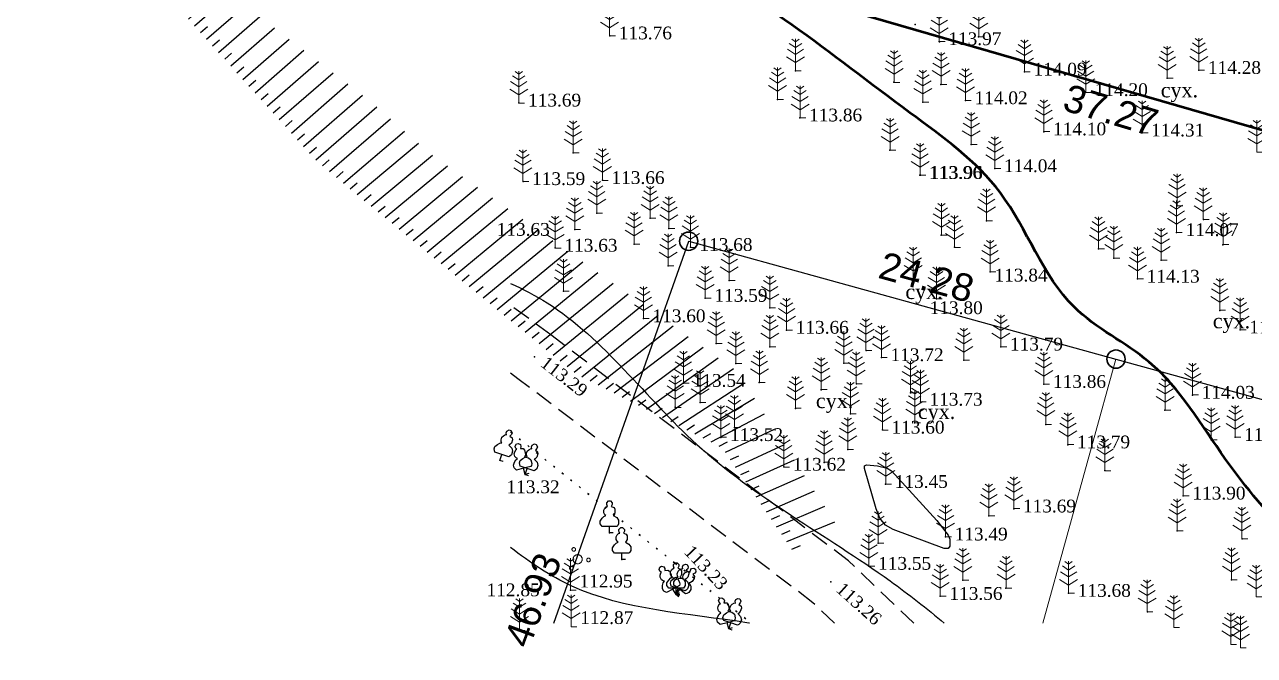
# Model space of a CAD drawing. Header units: millimetres. Extents: x 5405527 to 5405641, y 5524869 to 5524947.
# Drawn here: x 5405527.5 to 5405594.8, y 5524869.2 to 5524903.7 of the extents above; entities that cross this region are included whole.
import ezdxf
from ezdxf.enums import TextEntityAlignment as Align

# ---------------------------------------------------------------- set-up
doc = ezdxf.new("R2010")
doc.units = ezdxf.units.MM
for name, pattern in [('DASHEDX2', [1.5, 1, -0.5]), ('HIDDEN', [0.5, 0, -0.5]), ('суцільна', [50, 50, 0])]:
    doc.linetypes.add(name, pattern=pattern)
for name, color, linetype in [('горизонтали', 42, 'Continuous'), ('дороги', 7, 'Continuous'), ('Ділянки_Межі', 10, 'Continuous'), ('надписи', 7, 'Continuous'), ('Откос', 7, 'Continuous'), ('отметки', 7, 'Continuous'), ('промеры', 185, 'Continuous'), ('Растительность', 7, 'Continuous')]:
    doc.layers.add(name, color=color, linetype=linetype)
for name, color, linetype, lineweight in [('Контур', 7, 'HIDDEN', 30), ('ТОЧКИ', 7, 'Continuous', 30), ('усл. знак', 7, 'суцільна', 20)]:
    doc.layers.add(name, color=color, linetype=linetype, lineweight=lineweight)
doc.styles.get("Standard").update_dxf_attribs({"font": 'arial.ttf'})
doc.styles.add('times', font='times.ttf')

# ---------------------------------------------------------------- blocks, each defined once
blk = doc.blocks.new('A$C51FE15A3')
at = {"layer": 'Растительность', "color": 94, "lineweight": 0}
for points in [[(-0.343, 1.489), (0, 1.267), (0.343, 1.489)], [(-0.201, 1.726), (0, 1.584), (0.201, 1.726)], [(0, 1.75), (0, 0), (0.319, 0)], [(-0.493, 0.753), (0, 0.444), (0.493, 0.753)], [(-0.447, 1.172), (0, 0.895), (0.447, 1.172)]]:
    blk.add_lwpolyline(points, dxfattribs=at)
blk = doc.blocks.new('A$C72385B22')
at = {"layer": 'усл. знак'}
for centre, radius in [((-0.02, 1.49), 0.25), ((0, 0), 0.625), ((-1.29, -0.64), 0.25), ((1.28, -0.76), 0.25)]:
    blk.add_circle(centre, radius, dxfattribs=at)
blk = doc.blocks.new('A$C2ACB5305')
at = {"layer": 'Растительность'}
blk.add_lwpolyline([(0.2, 0), (0.2, 0), (0, 0), (0, 0.35), (-0.4, 0.35), (-0.5, 0.5), (-0.5, 0.65), (-0.4, 0.8), (-0.3, 0.9), (-0.2, 0.95), (-0.25, 1), (-0.3, 1.1), (-0.3, 1.25), (-0.25, 1.35), (-0.15, 1.45), (-0.1, 1.45), (-0.15, 1.55), (-0.15, 1.65), (-0.05, 1.75), (0.05, 1.75), (0.15, 1.65), (0.15, 1.55), (0.1, 1.45), (0.25, 1.4), (0.3, 1.3), (0.3, 1.1), (0.25, 1), (0.2, 0.95), (0.4, 0.85), (0.5, 0.7), (0.5, 0.5), (0.45, 0.4), (0.4, 0.35), (0, 0.35)], dxfattribs=at)
blk = doc.blocks.new('Geo_Otkos_1', base_point=(5406079.34, 5525314.645, 108.81))
at = {"color": 0, "lineweight": -2}
for p, q in [((5406080.004, 5525313.91, 108.81), (5406080.066, 5525313.965, 108.81)), ((5406080.336, 5525313.543, 108.81), (5406080.402, 5525313.6, 108.81)), ((5406080.668, 5525313.176, 108.81), (5406080.868, 5525313.349, 108.81)), ((5406081.001, 5525312.808, 108.81), (5406081.135, 5525312.925, 108.81)), ((5406081.333, 5525312.441, 108.81), (5406081.67, 5525312.734, 108.81)), ((5406081.665, 5525312.073, 108.81), (5406082.042, 5525312.402, 108.81)), ((5406081.997, 5525311.706, 108.81), (5406082.472, 5525312.119, 108.81)), ((5406082.329, 5525311.338, 108.81), (5406082.706, 5525311.667, 108.81)), ((5406082.661, 5525310.971, 108.81), (5406083.274, 5525311.504, 108.81)), ((5406082.994, 5525310.604, 108.81), (5406083.371, 5525310.932, 108.81)), ((5406083.326, 5525310.236, 108.81), (5406084.076, 5525310.889, 108.81)), ((5406083.658, 5525309.869, 108.81), (5406084.035, 5525310.197, 108.81)), ((5406083.99, 5525309.501, 108.81), (5406084.878, 5525310.274, 108.81)), ((5406084.322, 5525309.134, 108.81), (5406084.699, 5525309.462, 108.81)), ((5406084.654, 5525308.767, 108.81), (5406085.68, 5525309.659, 108.81)), ((5406084.987, 5525308.399, 108.81), (5406085.364, 5525308.727, 108.81)), ((5406085.319, 5525308.032, 108.81), (5406086.481, 5525309.044, 108.81)), ((5406085.983, 5525307.297, 108.81), (5406087.283, 5525308.429, 108.81)), ((5406085.651, 5525307.664, 108.81), (5406086.028, 5525307.993, 108.81)), ((5406086.647, 5525306.562, 108.81), (5406088.085, 5525307.814, 108.81)), ((5406086.315, 5525306.929, 108.81), (5406086.692, 5525307.258, 108.81)), ((5406087.312, 5525305.827, 108.81), (5406088.887, 5525307.199, 108.81)), ((5406086.98, 5525306.195, 108.81), (5406087.357, 5525306.523, 108.81)), ((5406087.976, 5525305.092, 108.81), (5406089.689, 5525306.584, 108.81)), ((5406087.644, 5525305.46, 108.81), (5406088.021, 5525305.788, 108.81)), ((5406088.64, 5525304.357, 108.81), (5406090.491, 5525305.969, 108.81)), ((5406088.308, 5525304.725, 108.81), (5406088.685, 5525305.053, 108.81)), ((5406089.305, 5525303.623, 108.81), (5406091.293, 5525305.353, 108.81)), ((5406089.969, 5525302.888, 108.81), (5406092.095, 5525304.738, 108.81)), ((5406088.973, 5525303.99, 108.81), (5406089.35, 5525304.318, 108.81)), ((5406090.633, 5525302.153, 108.81), (5406092.896, 5525304.123, 108.81)), ((5406089.637, 5525303.255, 108.81), (5406090.014, 5525303.584, 108.81)), ((5406091.298, 5525301.418, 108.81), (5406093.698, 5525303.508, 108.81)), ((5406090.301, 5525302.52, 108.81), (5406090.678, 5525302.849, 108.81)), ((5406091.962, 5525300.683, 108.81), (5406094.5, 5525302.893, 108.81)), ((5406090.965, 5525301.786, 108.81), (5406091.343, 5525302.114, 108.81)), ((5406092.626, 5525299.948, 108.81), (5406095.302, 5525302.278, 108.81)), ((5406093.291, 5525299.214, 108.81), (5406096.104, 5525301.663, 108.81)), ((5406091.63, 5525301.051, 108.81), (5406092.007, 5525301.379, 108.81)), ((5406093.955, 5525298.479, 108.81), (5406096.906, 5525301.048, 108.81)), ((5406092.294, 5525300.316, 108.81), (5406092.671, 5525300.644, 108.81)), ((5406094.619, 5525297.744, 108.81), (5406097.708, 5525300.433, 108.81)), ((5406092.958, 5525299.581, 108.81), (5406093.336, 5525299.909, 108.81)), ((5406095.284, 5525297.009, 108.81), (5406098.51, 5525299.818, 108.81)), ((5406093.623, 5525298.846, 108.81), (5406094, 5525299.174, 108.81)), ((5406095.948, 5525296.274, 108.81), (5406099.292, 5525299.179, 108.81)), ((5406094.287, 5525298.111, 108.81), (5406094.664, 5525298.44, 108.81)), ((5406096.698, 5525295.63, 108.81), (5406100.052, 5525298.514, 108.81)), ((5406094.951, 5525297.376, 108.81), (5406095.329, 5525297.705, 108.81)), ((5406097.463, 5525295, 108.81), (5406100.813, 5525297.849, 108.81)), ((5406095.616, 5525296.642, 108.81), (5406095.993, 5525296.97, 108.81)), ((5406098.228, 5525294.37, 108.81), (5406101.574, 5525297.185, 108.81)), ((5406096.316, 5525295.944, 108.81), (5406096.694, 5525296.271, 108.81)), ((5406098.992, 5525293.74, 108.81), (5406102.341, 5525296.529, 108.81)), ((5406097.081, 5525295.315, 108.81), (5406097.461, 5525295.64, 108.81)), ((5406099.757, 5525293.111, 108.81), (5406103.166, 5525295.944, 108.81)), ((5406097.845, 5525294.685, 108.81), (5406098.227, 5525295.008, 108.81)), ((5406100.522, 5525292.481, 108.81), (5406103.99, 5525295.36, 108.81)), ((5406098.61, 5525294.055, 108.81), (5406098.994, 5525294.376, 108.81)), ((5406101.287, 5525291.851, 108.81), (5406104.814, 5525294.775, 108.81)), ((5406099.375, 5525293.425, 108.81), (5406099.759, 5525293.745, 108.81)), ((5406102.051, 5525291.221, 108.81), (5406105.639, 5525294.191, 108.81)), ((5406102.816, 5525290.592, 108.81), (5406106.463, 5525293.606, 108.81)), ((5406100.14, 5525292.796, 108.81), (5406100.524, 5525293.115, 108.81)), ((5406103.581, 5525289.962, 108.81), (5406107.287, 5525293.022, 108.81)), ((5406100.904, 5525292.166, 108.81), (5406101.289, 5525292.485, 108.81)), ((5406104.347, 5525289.334, 108.81), (5406108.112, 5525292.437, 108.81)), ((5406101.669, 5525291.536, 108.81), (5406102.054, 5525291.855, 108.81)), ((5406105.114, 5525288.708, 108.81), (5406108.936, 5525291.853, 108.81)), ((5406102.434, 5525290.907, 108.81), (5406102.819, 5525291.225, 108.81)), ((5406105.882, 5525288.081, 108.81), (5406109.76, 5525291.268, 108.81)), ((5406103.198, 5525290.277, 108.81), (5406103.584, 5525290.595, 108.81)), ((5406106.649, 5525287.455, 108.81), (5406110.585, 5525290.684, 108.81)), ((5406103.963, 5525289.647, 108.81), (5406104.349, 5525289.965, 108.81)), ((5406107.416, 5525286.828, 108.81), (5406111.409, 5525290.099, 108.81)), ((5406108.184, 5525286.202, 108.81), (5406112.233, 5525289.515, 108.81)), ((5406104.731, 5525289.021, 108.81), (5406105.117, 5525289.339, 108.81)), ((5406108.951, 5525285.575, 108.81), (5406113.058, 5525288.93, 108.81)), ((5406105.498, 5525288.394, 108.81), (5406105.884, 5525288.712, 108.81)), ((5406109.719, 5525284.949, 108.81), (5406113.882, 5525288.346, 108.81)), ((5406106.265, 5525287.768, 108.81), (5406106.652, 5525288.085, 108.81)), ((5406110.531, 5525284.392, 108.81), (5406114.706, 5525287.761, 108.81)), ((5406107.033, 5525287.141, 108.81), (5406107.419, 5525287.458, 108.81)), ((5406107.8, 5525286.515, 108.81), (5406108.187, 5525286.832, 108.81)), ((5406111.415, 5525283.945, 108.81), (5406115.53, 5525287.178, 108.81)), ((5406108.567, 5525285.889, 108.81), (5406108.955, 5525286.205, 108.81)), ((5406112.3, 5525283.499, 108.81), (5406116.353, 5525286.594, 108.81)), ((5406109.335, 5525285.262, 108.81), (5406109.722, 5525285.578, 108.81)), ((5406113.184, 5525283.052, 108.81), (5406117.177, 5525286.011, 108.81)), ((5406110.102, 5525284.636, 108.81), (5406110.49, 5525284.952, 108.81)), ((5406114.068, 5525282.605, 108.81), (5406118, 5525285.428, 108.81)), ((5406114.952, 5525282.158, 108.81), (5406118.824, 5525284.844, 108.81)), ((5406110.973, 5525284.169, 108.81), (5406111.365, 5525284.48, 108.81)), ((5406111.857, 5525283.722, 108.81), (5406112.253, 5525284.028, 108.81)), ((5406112.742, 5525283.275, 108.81), (5406113.141, 5525283.576, 108.81)), ((5406115.836, 5525281.711, 108.81), (5406119.427, 5525284.052, 108.81)), ((5406113.626, 5525282.828, 108.81), (5406114.03, 5525283.123, 108.81)), ((5406116.72, 5525281.264, 108.81), (5406119.976, 5525283.208, 108.81)), ((5406114.51, 5525282.381, 108.81), (5406114.918, 5525282.67, 108.81)), ((5406115.394, 5525281.934, 108.81), (5406115.808, 5525282.214, 108.81)), ((5406117.604, 5525280.817, 108.81), (5406120.525, 5525282.365, 108.81)), ((5406116.278, 5525281.487, 108.81), (5406116.702, 5525281.752, 108.81)), ((5406118.388, 5525280.256, 108.81), (5406121.074, 5525281.522, 108.81)), ((5406117.162, 5525281.04, 108.81), (5406117.597, 5525281.286, 108.81)), ((5406118.046, 5525280.593, 108.81), (5406118.495, 5525280.814, 108.81)), ((5406118.949, 5525279.439, 108.81), (5406121.624, 5525280.676, 108.81)), ((5406118.669, 5525279.848, 108.81), (5406119.122, 5525280.059, 108.81)), ((5406119.51, 5525278.623, 108.81), (5406122.175, 5525279.829, 108.81)), ((5406119.23, 5525279.031, 108.81), (5406119.684, 5525279.239, 108.81)), ((5406120.071, 5525277.806, 108.81), (5406122.725, 5525278.983, 108.81)), ((5406119.791, 5525278.215, 108.81), (5406120.247, 5525278.419, 108.81)), ((5406120.632, 5525276.99, 108.81), (5406123.276, 5525278.136, 108.81)), ((5406120.351, 5525277.398, 108.81), (5406120.809, 5525277.599, 108.81)), ((5406120.912, 5525276.582, 108.81), (5406121.372, 5525276.779, 108.81)), ((5406121.193, 5525276.173, 108.81), (5406123.827, 5525277.29, 108.81)), ((5406121.754, 5525275.357, 108.81), (5406124.377, 5525276.443, 108.81)), ((5406121.473, 5525275.765, 108.81), (5406121.934, 5525275.958, 108.81)), ((5406122.034, 5525274.948, 108.81), (5406122.497, 5525275.138, 108.81))]:
    blk.add_line(p, q, dxfattribs=at)

msp = doc.modelspace()

# ---------------------------------------------------------------- linework, layer by layer
at = {"layer": 'горизонтали', "color": 32}
msp.add_polyline3d([(5405575.057, 5524876.062, 113.5), (5405574.647, 5524876.302, 113.5), (5405574.337, 5524876.682, 113.5), (5405574.127, 5524877.182, 113.5), (5405573.497, 5524879.402, 113.5), (5405573.497, 5524879.542, 113.5), (5405573.597, 5524879.602, 113.5), (5405574.197, 5524879.542, 113.5), (5405574.727, 5524879.412, 113.5), (5405574.977, 5524879.272, 113.5), (5405577.457, 5524876.552, 113.5), (5405578.077, 5524875.752, 113.5), (5405578.157, 5524875.522, 113.5), (5405578.157, 5524875.142, 113.5), (5405578.077, 5524875.022, 113.5), (5405577.857, 5524875.022, 113.5), (5405575.057, 5524876.062, 113.5)], close=True, dxfattribs=at)
for points, knots in [([(5405636.848, 5524927.272), (5405635.449, 5524925.902), (5405631.407, 5524926.116), (5405627.008, 5524928.61), (5405623.809, 5524924.256), (5405617.701, 5524922.243), (5405611.057, 5524919.668), (5405603.931, 5524918.417), (5405598.683, 5524920.948), (5405595.986, 5524925.393), (5405592.528, 5524928.323), (5405588.104, 5524929.248), (5405585.037, 5524925.476), (5405587.396, 5524921.239), (5405588.984, 5524916.75), (5405593.479, 5524915.153), (5405599.008, 5524914.932), (5405598.878, 5524908.421), (5405606.817, 5524906.776), (5405608.307, 5524897.151), (5405615.343, 5524898.956), (5405617.751, 5524893.311), (5405623.768, 5524890.887), (5405626.725, 5524885.692), (5405628.214, 5524880.763), (5405622.772, 5524879.375), (5405623.95, 5524874.579), (5405624.679, 5524871.825), (5405624.958, 5524870.918)], [904.297329, 904.297329, 904.297329, 904.297329, 910.48747, 913.839474, 917.961004, 923.821409, 933.371758, 939.353154, 944.920824, 949.533728, 954.71556, 958.361713, 961.571803, 966.784207, 971.370375, 975.210912, 980.580361, 985.005609, 990.407517, 1001.45042, 1004.85445, 1007.86787, 1017.487334, 1022.90954, 1026.380728, 1030.095834, 1035.395338, 1038.215302, 1038.215302, 1038.215302, 1038.215302]), ([(5405554.104, 5524889.538), (5405554.8, 5524889.229), (5405558.762, 5524887.159), (5405564.133, 5524879.562), (5405572.517, 5524875.173), (5405576.9, 5524871.73), (5405577.861, 5524870.918)], [158.124657, 158.124657, 158.124657, 158.124657, 160.422107, 171.701539, 184.668472, 188.447255, 188.447255, 188.447255, 188.447255]), ([(5405567.196, 5524870.918), (5405567.182, 5524870.92), (5405563.721, 5524871.487), (5405559.003, 5524871.673), (5405555.174, 5524874.246), (5405554.104, 5524875.072)], [148.857974, 148.857974, 148.857974, 148.857974, 148.898258, 158.810298, 162.823473, 162.823473, 162.823473, 162.823473])]:
    msp.add_open_spline(points, degree=3, knots=knots, dxfattribs=at)
at = {"layer": 'горизонтали', "color": 32, "lineweight": 50}
msp.add_open_spline([(5405606.456, 5524869.158), (5405605.877, 5524869.753), (5405604.523, 5524871.087), (5405599.067, 5524873.137), (5405593.856, 5524878.42), (5405589.938, 5524885.301), (5405583.797, 5524888.195), (5405581.689, 5524894.807), (5405573.344, 5524900.693), (5405566.272, 5524906.56), (5405558.499, 5524909.553), (5405555.505, 5524910.217), (5405554.104, 5524910.228)], degree=3, knots=[95.517258, 95.517258, 95.517258, 95.517258, 97.981196, 101.219145, 112.663477, 119.411918, 124.483522, 131.95838, 138.574265, 154.543619, 159.30047, 163.524323, 163.524323, 163.524323, 163.524323], dxfattribs=at)
at = {"layer": 'дороги', "color": 7, "linetype": 'DASHEDX2', "elevation": 112.707}
for points in [[(5405576.195, 5524870.918), (5405572.616, 5524874.334), (5405556.305, 5524886.724), (5405554.104, 5524888.344)], [(5405571.85, 5524870.918), (5405570.666, 5524872.048), (5405554.509, 5524884.322), (5405554.104, 5524884.617)]]:
    msp.add_lwpolyline(points, dxfattribs=at)
at = {"layer": 'Ділянки_Межі', "lineweight": 25}
for points in [[(5405636.848, 5524886.278), (5405636.486, 5524886.378), (5405606.49, 5524894.695), (5405570.683, 5524905.043), (5405582.776, 5524926.653), (5405594.026, 5524944.671)], [(5405556.475, 5524870.918), (5405563.861, 5524891.856), (5405587.263, 5524885.396), (5405610.666, 5524878.935), (5405634.068, 5524872.474), (5405636.848, 5524871.707)]]:
    msp.add_lwpolyline(points, dxfattribs=at)
at = {"layer": 'Ділянки_Межі', "lineweight": 50}
msp.add_lwpolyline([(5405570.683, 5524905.043), (5405582.776, 5524926.653), (5405615.397, 5524915.042), (5405606.49, 5524894.695)], close=True, dxfattribs=at)
at = {"layer": 'Ділянки_Межі', "lineweight": 0}
for points in [[(5405556.475, 5524870.918), (5405563.861, 5524891.856), (5405587.263, 5524885.396), (5405583.266, 5524870.918)], [(5405583.266, 5524870.918), (5405587.263, 5524885.396), (5405610.666, 5524878.935), (5405608.453, 5524870.918)]]:
    msp.add_lwpolyline(points, dxfattribs=at)
at = {"layer": 'Контур', "color": 7, "linetype": 'HIDDEN', "elevation": 113.34}
msp.add_lwpolyline([(5405554.104, 5524881.406), (5405563.13, 5524874.2), (5405567.302, 5524870.918)], dxfattribs=at)
at = {"layer": 'отметки', "color": 7}
for p in [(5405576.256, 5524903.725, 114.122), (5405559.535, 5524903.119, 113.76), (5405579.742, 5524903.05, 114.109), (5405577.581, 5524902.801, 113.973), (5405577.591, 5524902.779, 114.101), (5405569.711, 5524901.197, 113.973), (5405582.246, 5524901.135, 114.087), (5405591.798, 5524901.226, 114.283), (5405575.102, 5524900.563, 114.038), (5405577.671, 5524900.451, 114.057), (5405590.064, 5524900.793, 114.328), (5405568.731, 5524899.626, 113.883), (5405579.017, 5524899.564, 114.018), (5405585.602, 5524900.008, 114.202), (5405554.561, 5524899.438, 113.688), (5405576.685, 5524899.479, 114.026), (5405569.954, 5524898.622, 113.86), (5405583.32, 5524897.859, 114.101), (5405588.691, 5524897.797, 114.315), (5405574.883, 5524896.841, 113.906), (5405579.334, 5524897.161, 114.057), (5405557.537, 5524896.698, 113.681), (5405576.523, 5524895.471, 113.963), (5405576.556, 5524895.471, 113.961), (5405580.629, 5524895.84, 114.035), (5405554.785, 5524895.135, 113.595), (5405559.132, 5524895.194, 113.663), (5405590.607, 5524893.79, 114.177), (5405558.823, 5524893.396, 113.617), (5405561.746, 5524893.117, 113.65), (5405580.175, 5524892.976, 113.916), (5405592.052, 5524893.044, 114.145), (5405557.615, 5524892.49, 113.597), (5405562.776, 5524892.554, 113.647), (5405577.694, 5524892.19, 113.894), (5405590.578, 5524892.339, 114.068), (5405556.554, 5524891.485, 113.631), (5405560.875, 5524891.696, 113.6), (5405563.95, 5524891.523, 113.684), (5405578.418, 5524891.521, 113.9), (5405586.304, 5524891.436, 114.108), (5405593.12, 5524891.666, 114.184), (5405587.148, 5524890.93, 114.129), (5405589.731, 5524890.818, 114.181), (5405562.729, 5524890.51, 113.592), (5405580.366, 5524890.174, 113.842), (5405580.38, 5524890.17, 113.85), (5405566.08, 5524889.7, 113.664), (5405576.155, 5524889.781, 113.821), (5405588.442, 5524889.788, 114.134), (5405556.995, 5524889.121, 113.639), (5405564.769, 5524888.739, 113.588), (5405568.297, 5524888.206, 113.681), (5405577.425, 5524888.698, 113.796), (5405592.95, 5524888.067, 114.121), (5405561.377, 5524887.618, 113.597), (5405569.223, 5524886.989, 113.662), (5405594.062, 5524887.004, 114.147), (5405565.372, 5524886.246, 113.544), (5405568.313, 5524886.065, 113.612), (5405580.957, 5524886.066, 113.787), (5405555.407, 5524885.523, 113.287), (5405573.572, 5524885.872, 113.714), (5405574.416, 5524885.483, 113.719), (5405566.446, 5524885.146, 113.509), (5405572.355, 5524885.168, 113.672), (5405578.928, 5524885.337, 113.805), (5405563.574, 5524884.078, 113.537), (5405567.725, 5524884.107, 113.569), (5405573.044, 5524884.037, 113.679), (5405583.312, 5524884.02, 113.855), (5405571.111, 5524883.705, 113.595), (5405571.119, 5524883.728, 113.577), (5405576.004, 5524883.541, 113.69), (5405591.457, 5524883.426, 114.027), (5405563.119, 5524882.753, 113.639), (5405564.483, 5524883.025, 113.602), (5405569.713, 5524882.697, 113.517), (5405576.551, 5524883.045, 113.73), (5405572.717, 5524882.388, 113.584), (5405589.944, 5524882.589, 113.942), (5405566.363, 5524881.649, 113.518), (5405574.468, 5524881.514, 113.602), (5405576.236, 5524881.897, 113.67), (5405583.42, 5524881.821, 113.79), (5405565.624, 5524881.107, 113.518), (5405584.628, 5524880.706, 113.794), (5405592.474, 5524880.967, 114.014), (5405593.783, 5524881.115, 114.014), (5405572.569, 5524880.441, 113.533), (5405569.065, 5524879.483, 113.618), (5405571.279, 5524879.737, 113.613), (5405554.9, 5524879.07, 113.32), (5405586.658, 5524879.282, 113.819), (5405574.646, 5524878.54, 113.452), (5405590.95, 5524877.901, 113.904), (5405580.296, 5524876.814, 113.642), (5405581.667, 5524877.195, 113.689), (5405590.621, 5524875.976, 113.769), (5405559.52, 5524875.87, 113.35), (5405574.235, 5524875.303, 113.522), (5405577.925, 5524875.659, 113.485), (5405594.177, 5524875.546, 113.845), (5405560.19, 5524874.41, 113.3), (5405563.126, 5524874.203, 113.226), (5405573.735, 5524874.054, 113.551), (5405578.878, 5524873.285, 113.541), (5405593.599, 5524873.297, 113.043), (5405593.599, 5524873.297, 113.86), (5405557.38, 5524872.73, 112.95), (5405571.641, 5524873.191, 113.261), (5405581.237, 5524872.848, 113.562), (5405584.671, 5524872.569, 113.677), (5405563.17, 5524872.49, 113.37), (5405577.642, 5524872.402, 113.559), (5405588.983, 5524871.542, 112.983), (5405588.983, 5524871.542, 113.8)]:
    msp.add_point(p, dxfattribs=at)
at = {"layer": 'ТОЧКИ'}
for centre in [(5405563.861, 5524891.856), (5405587.263, 5524885.396)]:
    msp.add_circle(centre, 0.5, dxfattribs=at)

# ---------------------------------------------------------------- block references
at = {"layer": 'Откос', "color": 7}
msp.add_blockref('Geo_Otkos_1', (5405526.822, 5524914.685, 100.01), dxfattribs=at)
at = {"layer": 'Растительность', "color": 7}
for name, p in [('A$C51FE15A3', (5405559.53, 5524903.11, 113.76)), ('A$C51FE15A3', (5405577.58, 5524902.8, 113.97)), ('A$C51FE15A3', (5405579.75, 5524903.05, 114.11)), ('A$C51FE15A3', (5405569.71, 5524901.2, 113.97)), ('A$C51FE15A3', (5405582.25, 5524901.14, 114.09)), ('A$C51FE15A3', (5405591.8, 5524901.23, 114.28)), ('A$C51FE15A3', (5405575.11, 5524900.56, 114.04)), ('A$C51FE15A3', (5405577.68, 5524900.45, 114.06)), ('A$C51FE15A3', (5405590.07, 5524900.79, 114.33)), ('A$C51FE15A3', (5405585.61, 5524900.01, 114.2)), ('A$C51FE15A3', (5405554.55, 5524899.43, 113.69)), ('A$C51FE15A3', (5405568.73, 5524899.63, 113.88)), ('A$C51FE15A3', (5405576.69, 5524899.48, 114.03)), ('A$C51FE15A3', (5405579.02, 5524899.57, 114.02)), ('A$C51FE15A3', (5405569.96, 5524898.62, 113.86)), ('A$C51FE15A3', (5405583.32, 5524897.86, 114.1)), ('A$C51FE15A3', (5405588.7, 5524897.8, 114.31)), ('A$C51FE15A3', (5405579.34, 5524897.16, 114.06)), ('A$C51FE15A3', (5405557.54, 5524896.7, 113.68)), ('A$C51FE15A3', (5405574.89, 5524896.84, 113.91)), ('A$C51FE15A3', (5405594.97, 5524896.74, 114.3)), ('A$C51FE15A3', (5405580.63, 5524895.84, 114.04)), ('A$C51FE15A3', (5405554.78, 5524895.12, 113.59)), ('A$C51FE15A3', (5405559.13, 5524895.19, 113.66)), ('A$C51FE15A3', (5405576.53, 5524895.47, 113.96)), ('A$C51FE15A3', (5405590.61, 5524893.79, 114.18)), ('A$C51FE15A3', (5405558.82, 5524893.4, 113.62)), ('A$C51FE15A3', (5405561.75, 5524893.12, 113.65)), ('A$C51FE15A3', (5405592.04, 5524893.04, 114.15)), ('A$C51FE15A3', (5405557.62, 5524892.49, 113.6)), ('A$C51FE15A3', (5405562.78, 5524892.55, 113.65)), ('A$C51FE15A3', (5405580.18, 5524892.98, 113.92)), ('A$C51FE15A3', (5405560.87, 5524891.7, 113.6)), ('A$C51FE15A3', (5405577.7, 5524892.19, 113.89)), ('A$C51FE15A3', (5405590.57, 5524892.34, 114.07)), ('A$C51FE15A3', (5405556.55, 5524891.48, 113.63)), ('A$C51FE15A3', (5405563.95, 5524891.52, 113.68)), ('A$C51FE15A3', (5405578.42, 5524891.52, 113.9)), ('A$C51FE15A3', (5405586.31, 5524891.44, 114.11)), ('A$C51FE15A3', (5405593.13, 5524891.67, 114.18)), ('A$C51FE15A3', (5405562.73, 5524890.51, 113.59)), ('A$C51FE15A3', (5405587.15, 5524890.93, 114.13)), ('A$C51FE15A3', (5405589.74, 5524890.82, 114.18)), ('A$C51FE15A3', (5405566.08, 5524889.7, 113.66)), ('A$C51FE15A3', (5405576.16, 5524889.78, 113.82)), ('A$C51FE15A3', (5405580.37, 5524890.17, 113.84)), ('A$C51FE15A3', (5405588.45, 5524889.79, 114.13)), ('A$C51FE15A3', (5405557, 5524889.12, 113.64)), ('A$C51FE15A3', (5405564.77, 5524888.74, 113.59)), ('A$C51FE15A3', (5405577.43, 5524888.7, 113.8)), ('A$C51FE15A3', (5405568.3, 5524888.21, 113.68)), ('A$C51FE15A3', (5405592.95, 5524888.07, 114.12)), ('A$C51FE15A3', (5405561.38, 5524887.62, 113.6)), ('A$C51FE15A3', (5405569.22, 5524886.99, 113.66)), ('A$C51FE15A3', (5405594.07, 5524887, 114.15)), ('A$C51FE15A3', (5405565.37, 5524886.25, 113.54)), ('A$C51FE15A3', (5405568.31, 5524886.06, 113.61)), ('A$C51FE15A3', (5405573.57, 5524885.87, 113.71)), ('A$C51FE15A3', (5405580.96, 5524886.07, 113.79)), ('A$C51FE15A3', (5405566.45, 5524885.15, 113.51)), ('A$C51FE15A3', (5405572.36, 5524885.17, 113.67)), ('A$C51FE15A3', (5405574.42, 5524885.48, 113.72)), ('A$C51FE15A3', (5405578.93, 5524885.34, 113.81)), ('A$C51FE15A3', (5405563.57, 5524884.08, 113.54)), ('A$C51FE15A3', (5405567.73, 5524884.11, 113.57)), ('A$C51FE15A3', (5405571.12, 5524883.73, 113.58)), ('A$C51FE15A3', (5405573.04, 5524884.04, 113.68)), ('A$C51FE15A3', (5405583.31, 5524884.02, 113.86)), ('A$C51FE15A3', (5405564.48, 5524883.02, 113.6)), ('A$C51FE15A3', (5405576, 5524883.54, 113.69)), ('A$C51FE15A3', (5405576.55, 5524883.05, 113.73)), ('A$C51FE15A3', (5405591.46, 5524883.43, 114.03)), ('A$C51FE15A3', (5405563.12, 5524882.75, 113.64)), ('A$C51FE15A3', (5405569.71, 5524882.7, 113.52)), ('A$C51FE15A3', (5405572.72, 5524882.39, 113.58)), ('A$C51FE15A3', (5405589.95, 5524882.59, 113.94)), ('A$C51FE15A3', (5405566.36, 5524881.65, 113.52)), ('A$C51FE15A3', (5405576.24, 5524881.9, 113.67)), ('A$C51FE15A3', (5405583.42, 5524881.82, 113.79)), ('A$C51FE15A3', (5405565.62, 5524881.11, 113.52)), ('A$C51FE15A3', (5405574.47, 5524881.51, 113.6)), ('A$C51FE15A3', (5405592.48, 5524880.97, 114.01)), ('A$C51FE15A3', (5405593.79, 5524881.11, 114.01)), ('A$C51FE15A3', (5405572.57, 5524880.44, 113.53)), ('A$C51FE15A3', (5405584.63, 5524880.71, 113.79)), ('A$C51FE15A3', (5405571.28, 5524879.74, 113.61)), ('A$C51FE15A3', (5405569.07, 5524879.48, 113.62)), ('A$C51FE15A3', (5405586.66, 5524879.28, 113.82)), ('A$C51FE15A3', (5405574.65, 5524878.54, 113.45)), ('A$C51FE15A3', (5405590.95, 5524877.9, 113.9)), ('A$C51FE15A3', (5405581.67, 5524877.2, 113.69)), ('A$C51FE15A3', (5405580.3, 5524876.81, 113.64)), ('A$C2ACB5305', (5405559.52, 5524875.87, 113.35)), ('A$C51FE15A3', (5405577.93, 5524875.66, 113.49)), ('A$C51FE15A3', (5405590.62, 5524875.98, 113.77)), ('A$C51FE15A3', (5405594.16, 5524875.54, 113.84)), ('A$C51FE15A3', (5405574.23, 5524875.3, 113.52)), ('A$C2ACB5305', (5405560.19, 5524874.41, 113.3)), ('A$C51FE15A3', (5405573.73, 5524874.05, 113.55)), ('A$C51FE15A3', (5405578.88, 5524873.28, 113.54)), ('A$C51FE15A3', (5405581.24, 5524872.85, 113.56)), ('A$C51FE15A3', (5405593.59, 5524873.3, 113.04)), ('A$C51FE15A3', (5405557.38, 5524872.73, 112.95)), ('A$C2ACB5305', (5405563.17, 5524872.49, 113.37)), ('A$C51FE15A3', (5405577.64, 5524872.4, 113.56)), ('A$C51FE15A3', (5405584.67, 5524872.57, 113.68)), ('A$C51FE15A3', (5405594.94, 5524872.36, 113.81)), ('A$C51FE15A3', (5405588.97, 5524871.55, 112.98)), ('A$C51FE15A3', (5405554.59, 5524870.53, 112.91)), ('A$C51FE15A3', (5405557.42, 5524870.73, 112.87)), ('A$C51FE15A3', (5405590.43, 5524870.69, 112.99)), ('A$C51FE15A3', (5405593.55, 5524869.75, 113)), ('A$C51FE15A3', (5405594.08, 5524869.57, 113.04))]:
    msp.add_blockref(name, p, dxfattribs=at)
for p, rotation in [((5405553.514, 5524879.839, 113.34), 341.402036161824), ((5405554.904, 5524879.071, 113.32), 14.25825634128869), ((5405554.904, 5524879.069, 113.32), 341.402036161824), ((5405563.17, 5524872.49, 113.37), 29.04570310529842), ((5405563.17, 5524872.49, 113.37), 341.402036161824), ((5405563.163, 5524872.492, 113.37), 324.06535802505), ((5405566.05, 5524870.612, 113.39), 14.25825634128869), ((5405566.05, 5524870.61, 113.39), 341.402036161824)]:
    msp.add_blockref('A$C2ACB5305', p, dxfattribs=dict(at, rotation=rotation))
at = {"layer": 'усл. знак', "color": 7, "linetype": 'суцільна', "lineweight": 13, "xscale": 0.3999999998750298, "yscale": 0.3999999998750298, "zscale": 0.3999999998750298, "rotation": 265.3647753868261}
msp.add_blockref('A$C72385B22', (5405557.778, 5524874.43), dxfattribs=at)

# ---------------------------------------------------------------- texts
at = {"layer": 'надписи', "color": 7, "style": 'times'}
for p in [(5405589.715, 5524900.54, 111.861), (5405575.728, 5524889.488, 111.861), (5405592.566, 5524887.885, 111.861), (5405570.827, 5524883.51, 111.861), (5405576.414, 5524882.917, 111.861)]:
    msp.add_text('сух.', height=0.8, dxfattribs=at).set_placement(p, align=Align.TOP_LEFT)
at = {"layer": 'отметки', "color": 7, "style": 'times'}
for s, p in [('113.76', (5405560.035, 5524903.619, 113.76)), ('113.97', (5405578.081, 5524903.301, 113.973)), ('114.09', (5405582.746, 5524901.635, 114.087)), ('114.28', (5405592.298, 5524901.726, 114.283)), ('114.20', (5405586.102, 5524900.508, 114.202)), ('113.69', (5405555.061, 5524899.938, 113.688)), ('114.02', (5405579.517, 5524900.064, 114.018)), ('113.86', (5405570.454, 5524899.122, 113.86)), ('114.10', (5405583.82, 5524898.359, 114.101)), ('114.31', (5405589.191, 5524898.297, 114.315)), ('114.04', (5405581.129, 5524896.34, 114.035)), ('113.59', (5405555.285, 5524895.635, 113.595)), ('113.66', (5405559.632, 5524895.694, 113.663)), ('113.96', (5405577.023, 5524895.971, 113.963)), ('113.96', (5405577.056, 5524895.971, 113.961)), ('113.63', (5405553.345, 5524892.856, 113.63)), ('114.07', (5405591.078, 5524892.839, 114.068)), ('113.63', (5405557.054, 5524891.985, 113.631)), ('113.68', (5405564.45, 5524892.023, 113.684)), ('113.84', (5405580.611, 5524890.348, 113.842)), ('114.13', (5405588.942, 5524890.288, 114.134)), ('113.59', (5405565.269, 5524889.239, 113.588)), ('113.60', (5405561.877, 5524888.118, 113.597)), ('113.80', (5405577.059, 5524888.56, 113.796)), ('113.66', (5405569.723, 5524887.489, 113.662)), ('114.15', (5405594.562, 5524887.504, 114.147)), ('113.79', (5405581.457, 5524886.566, 113.787)), ('113.72', (5405574.916, 5524885.983, 113.719)), ('113.54', (5405564.074, 5524884.578, 113.537)), ('113.86', (5405583.812, 5524884.52, 113.855)), ('113.73', (5405577.051, 5524883.545, 113.73)), ('114.03', (5405591.957, 5524883.926, 114.027)), ('113.60', (5405574.968, 5524882.014, 113.602)), ('113.52', (5405566.124, 5524881.607, 113.518)), ('114.01', (5405594.283, 5524881.615, 114.014)), ('113.79', (5405585.128, 5524881.206, 113.794)), ('113.62', (5405569.565, 5524879.983, 113.618)), ('113.45', (5405575.146, 5524879.04, 113.452)), ('113.90', (5405591.45, 5524878.401, 113.904)), ('113.69', (5405582.167, 5524877.695, 113.689)), ('113.49', (5405578.425, 5524876.159, 113.485)), ('113.55', (5405574.235, 5524874.554, 113.551)), ('113.56', (5405578.142, 5524872.902, 113.559)), ('113.68', (5405585.171, 5524873.069, 113.677))]:
    msp.add_text(s, height=0.7, dxfattribs=at).set_placement(p, align=Align.TOP_LEFT)
for s, rotation, p in [('113.29', 322.08513, (5405556.109, 5524885.61, 113.287)), ('113.23', 313.40616, (5405564.073, 5524875.275, 113.226)), ('113.26', 317.96246, (5405572.347, 5524873.228, 113.261))]:
    msp.add_text(s, height=0.7, rotation=rotation, dxfattribs=at).set_placement(p, align=Align.TOP_LEFT)
for s, p in [('113.32', (5405553.883, 5524878.398)), ('112.95', (5405557.88, 5524873.23, 112.95)), ('112.85', (5405552.79, 5524872.75, 112.85)), ('112.87', (5405557.92, 5524871.23, 112.87))]:
    msp.add_text(s, height=0.7, dxfattribs=at).set_placement(p, align=Align.MIDDLE_LEFT)
at = {"layer": 'промеры', "char_height": 1.5, "attachment_point": 1}
for s, insert, rotation in [('37.27', (5405584.689, 5524900.502), 343.40255), ('24.28', (5405574.565, 5524891.311), 344.5669), ('46.93', (5405553.712, 5524869.994), 69.84155)]:
    msp.add_mtext(s, dxfattribs=dict(at, insert=insert, rotation=rotation))

doc.saveas('drawing.dxf')
